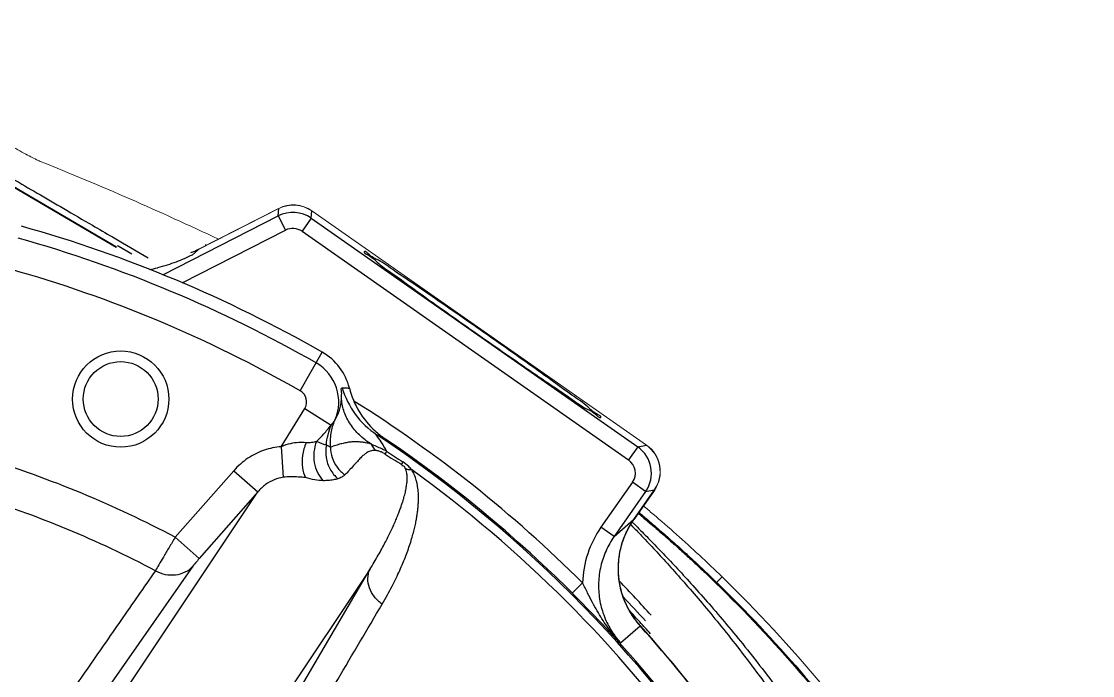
# Model space of a CAD drawing. Header units: millimetres. Extents: x 100 to 940, y 100 to 694.
# Drawn here: x 367.233 to 368.125, y 538.15 to 538.694 of the extents above; entities that cross this region are included whole.
import ezdxf

# ---------------------------------------------------------------- set-up
doc = ezdxf.new("R2010")
doc.units = ezdxf.units.MM
doc.layers.add('OUTLINE', color=6, linetype='Continuous', lineweight=9)

msp = doc.modelspace()

# ---------------------------------------------------------------- linework, layer by layer
at = {"color": 9, "linetype": 'Continuous'}
for p, q in [((366.99252, 538.69375), (367.31208, 538.50646)), ((367.44699, 538.53251), (367.44742, 538.53853)), ((367.44742, 538.53853), (367.44732, 538.53874)), ((367.35088, 538.48354), (367.44699, 538.53251)), ((367.44699, 538.53251), (367.45306, 538.52061)), ((367.47445, 538.53059), (367.46678, 538.51965)), ((367.47445, 538.53059), (367.47486, 538.53661)), ((367.47445, 538.53059), (367.74629, 538.34024)), ((367.47487, 538.53661), (367.47499, 538.5368)), ((367.36703, 538.47678), (367.45306, 538.52061)), ((367.30883, 538.51497), (367.31717, 538.5101)), ((367.46678, 538.51965), (367.73863, 538.3293)), ((367.31208, 538.50646), (367.31225, 538.50667)), ((367.31717, 538.5101), (367.33864, 538.49758)), ((367.38057, 538.50447), (367.37518, 538.49993)), ((367.38057, 538.50447), (367.38048, 538.50468)), ((367.38609, 538.50875), (367.38733, 538.50817)), ((367.46527, 538.38686), (367.48365, 538.41897)), ((367.44943, 538.3403), (367.46904, 538.372)), ((367.46904, 538.372), (367.49103, 538.35839)), ((367.44943, 538.3403), (367.45116, 538.31485)), ((367.53718, 538.33655), (367.53686, 538.33594)), ((367.74629, 538.34024), (367.73863, 538.3293)), ((367.74629, 538.34024), (367.75349, 538.34151)), ((367.75349, 538.34151), (367.75364, 538.34169)), ((367.40994, 538.32034), (367.36118, 538.2649)), ((367.40994, 538.32034), (367.42997, 538.30272)), ((367.74191, 538.3107), (367.7157, 538.27327)), ((367.75285, 538.30304), (367.74191, 538.3107)), ((367.29577, 538.10187), (367.42998, 538.30272)), ((367.42998, 538.30272), (367.38122, 538.24728)), ((367.75285, 538.30304), (367.72664, 538.26561)), ((367.75285, 538.30304), (367.76006, 538.30431)), ((367.76005, 538.30431), (367.76025, 538.30419)), ((367.72664, 538.26561), (367.74285, 538.27974)), ((367.74285, 538.27974), (367.74306, 538.27964)), ((367.72664, 538.26561), (367.7157, 538.27327)), ((367.74168, 538.27754), (367.7427, 538.27652)), ((367.36118, 538.2649), (367.38122, 538.24728)), ((367.37598, 538.24091), (367.29107, 538.1196)), ((367.5232, 538.23806), (367.39009, 538.03885)), ((367.41619, 538.05547), (367.5232, 538.23806)), ((367.70038, 538.22691), (367.69178, 538.21829)), ((367.81147, 538.22665), (367.81659, 538.23192)), ((367.73194, 538.17697), (367.7482, 538.19117)), ((367.7482, 538.19117), (367.74841, 538.19134))]:
    msp.add_line(p, q, dxfattribs=at)
at = {"color": 7, "linetype": 'Continuous'}
for p, q in [((366.99266, 538.69398), (367.31225, 538.50667)), ((367.31294, 538.50784), (367.31361, 538.50745)), ((367.31361, 538.50745), (367.32497, 538.50083)), ((367.76024, 538.30418), (367.74306, 538.27965))]:
    msp.add_line(p, q, dxfattribs=at)
at = {"color": 9, "linetype": 'Continuous'}
for points in [[(367.53686, 538.33594), (367.53671, 538.33566), (367.53656, 538.33539), (367.53642, 538.33512), (367.53629, 538.33487), (367.53617, 538.33463), (367.53606, 538.33441), (367.53595, 538.33419)], [(367.55059, 538.3278), (367.55048, 538.32751), (367.55038, 538.32723), (367.55028, 538.32696), (367.55019, 538.3267), (367.55011, 538.32645), (367.55003, 538.3262), (367.54995, 538.32597), (367.54989, 538.32574), (367.54983, 538.32552)]]:
    msp.add_lwpolyline(points, dxfattribs=at)
for radius in [0.04008, 0.03117]:
    msp.add_circle((367.31578, 538.37999), radius, dxfattribs=at)
for centre, radius, start, end in [((367.45912, 538.5087), 0.02672, 55.00525, 116.99475), ((367.45912, 538.5087), 0.01336, 55.00554, 116.99446), ((366.93405, 537.45842), 1.09637, 60.22289, 74.32149), ((366.93405, 537.45842), 1.06967, 60.22289, 74.32149), ((367.32859, 538.56042), 0.07335, 278.76911, 284.04556), ((367.45998, 538.37761), 0.03736, 336.05788, 60.22289), ((367.45998, 538.37761), 0.01066, 328.25, 60.22289), ((367.56851, 538.40942), 0.07116, 196.31185, 236.26592), ((367.46308, 538.3819), 0.03664, 327.9219, 356.68692), ((366.93405, 537.45842), 1.08528, 45.08048, 57.94827), ((366.42916, 535.94544), 2.64438, 65.26853, 65.42299), ((366.93405, 537.45842), 1.07206, 8.69647, 56.29203), ((366.93405, 537.45842), 1.0732, 8.20144, 55.91619), ((367.8423, 538.80953), 0.56551, 237.19874, 238.8563), ((368.26779, 539.44219), 1.32523, 236.54347, 237.23553), ((367.73096, 538.31836), 0.02672, 325.00873, 54.99127), ((366.93405, 537.45842), 0.9126, 62.09276, 72.90724), ((367.73097, 538.31836), 0.01336, 325.00168, 54.99832), ((366.93405, 537.45842), 1.06481, 35.87074, 54.12926), ((366.93405, 537.45842), 0.88031, 62.19737, 72.80266), ((367.16432, 537.57834), 0.91559, 50.19799, 50.50054), ((367.16354, 537.57859), 0.91677, 50.20846, 50.45745), ((367.78518, 538.22459), 0.08484, 144.98322, 178.43408), ((366.77401, 537.3368), 1.34733, 43.9338, 44.16873), ((366.83445, 537.35866), 1.29127, 45.09618, 45.30167), ((366.93366, 537.45811), 1.10863, 42.00536, 44.01164), ((366.93331, 537.45778), 1.10246, 41.98511, 43.41144), ((366.93405, 537.45842), 1.09533, 30.37379, 41.98787), ((366.3813, 536.82777), 1.90908, 44.96951, 45.31649)]:
    msp.add_arc(centre, radius, start, end, dxfattribs=at)
at = {"color": 7, "linetype": 'Continuous'}
for centre, radius, start, end in [((366.93405, 537.45842), 1.10667, 60.22289, 74.32149), ((367.34815, 538.56815), 0.07123, 291.53747, 296.99737), ((367.45998, 538.37761), 0.04765, 13.97829, 60.22289), ((367.57544, 538.40636), 0.07133, 193.98392, 227.93728), ((367.57548, 538.40639), 0.07138, 227.93296, 235.91631), ((366.93912, 537.46279), 1.09071, 42.12784, 42.79966), ((366.94563, 537.46868), 1.08193, 41.43066, 42.12787), ((366.93405, 537.45842), 1.0956, 30.37379, 41.98687)]:
    msp.add_arc(centre, radius, start, end, dxfattribs=at)
at = {"color": 9, "linetype": 'Continuous'}
for points, start_tangent, end_tangent in [([(367.00123, 538.69441), (367.00298, 538.69337), (367.00565, 538.6918), (367.00836, 538.69021), (367.01116, 538.68857), (367.01415, 538.68683), (367.01739, 538.68494), (367.02097, 538.68286), (367.02494, 538.68055), (367.02933, 538.67799), (367.03414, 538.67519), (367.03938, 538.67214), (367.04497, 538.66887), (367.05085, 538.66544), (367.05709, 538.66179), (367.06381, 538.65787), (367.07112, 538.65361), (367.07911, 538.64895), (367.0879, 538.64383), (367.09753, 538.63821), (367.10788, 538.63217), (367.11896, 538.62571), (367.1309, 538.61874), (367.14382, 538.61121), (367.15782, 538.60305), (367.17296, 538.59421), (367.18931, 538.58468), (367.20687, 538.57444), (367.22576, 538.56342), (367.24617, 538.55152), (367.26829, 538.53861), (367.2922, 538.52467), (367.30883, 538.51497)], (0.861457, -0.50783), (0.863807, -0.503824)), ([(367.37518, 538.49993), (367.3687, 538.49683), (367.36186, 538.49404), (367.35443, 538.49151), (367.34639, 538.48927)], (-0.888815, -0.458266), (-0.970171, -0.242424)), ([(367.49966, 538.37979), (367.49976, 538.38339), (367.49973, 538.38611), (367.50022, 538.38943)], (0.059001, 0.998258), (0.999811, -0.019427)), ([(367.50022, 538.38943), (367.50424, 538.38925), (367.50622, 538.38906)], (0.999501, -0.03158), (0.992825, -0.119578)), ([(367.52442, 538.34235), (367.51461, 538.35007), (367.50703, 538.35914), (367.50198, 538.36917), (367.49966, 538.37979)], (-0.84086, 0.541253), (-0.084698, 0.996407)), ([(367.49053, 538.33998), (367.49105, 538.35156), (367.49413, 538.36245)], (-0.065226, 0.99787), (0.383135, 0.923692)), ([(367.49103, 538.35839), (367.49413, 538.36245)], (0.747676, 0.664063), (0.441226, 0.897396)), ([(367.47888, 538.34466), (367.48487, 538.35094), (367.49103, 538.35839)], (0.718034, 0.696008), (0.61095, 0.791669)), ([(367.48701, 538.34162), (367.48842, 538.35028), (367.49103, 538.35839)], (0.090487, 0.995898), (0.379279, 0.925282)), ([(367.53719, 538.33654), (367.5342, 538.34177), (367.53171, 538.34573), (367.529, 538.35024)], (-0.46962, 0.882869), (0.862741, -0.505647)), ([(367.47013, 538.34368), (367.46397, 538.34379), (367.45715, 538.34284), (367.44943, 538.3403)], (-0.996844, 0.079388), (-0.917464, -0.397818)), ([(367.47013, 538.34368), (367.4672, 538.33303), (367.46707, 538.32278), (367.46978, 538.31468)], (-0.38021, -0.9249), (0.52369, -0.851909)), ([(367.47888, 538.34466), (367.47461, 538.34373), (367.47013, 538.34368)], (-0.947402, -0.320047), (-0.996675, 0.081475)), ([(367.47888, 538.34466), (367.47673, 538.33608), (367.477, 538.32712), (367.47966, 538.31879), (367.48441, 538.31202)], (-0.379477, -0.925201), (0.702614, -0.711571)), ([(367.48701, 538.34162), (367.48431, 538.34243), (367.4816, 538.34345), (367.47888, 538.34466)], (-0.966807, 0.255508), (-0.901601, 0.432568)), ([(367.52442, 538.34235), (367.52065, 538.34336), (367.51703, 538.34402), (367.51346, 538.34436), (367.50996, 538.34438), (367.50646, 538.34409), (367.50287, 538.34349), (367.49908, 538.34259), (367.49503, 538.34141), (367.49053, 538.33998)], (-0.955494, 0.29501), (-0.951734, -0.306924)), ([(367.53719, 538.33654), (367.53314, 538.33853), (367.52891, 538.34046), (367.52442, 538.34235)], (-0.893323, 0.449414), (-0.926959, 0.375162)), ([(367.52442, 538.34235), (367.52668, 538.33876), (367.52818, 538.33752)], (0.459409, -0.888225), (0.860756, -0.509018)), ([(367.44943, 538.3403), (367.43528, 538.33743), (367.42169, 538.33067), (367.40994, 538.32034)], (-0.997684, -0.068026), (-0.660208, -0.751083)), ([(367.48701, 538.34162), (367.48682, 538.33135), (367.49022, 538.32152), (367.4967, 538.31363)], (-0.198369, -0.980127), (0.765391, -0.643566)), ([(367.49053, 538.33998), (367.48701, 538.34162)], (-0.954573, 0.297977), (-0.867999, 0.496565)), ([(367.49053, 538.33998), (367.49185, 538.33125), (367.49599, 538.32325), (367.50247, 538.3169)], (-0.018766, -0.999824), (0.815799, -0.578336)), ([(367.52799, 538.33718), (367.5245, 538.33694), (367.52107, 538.33553), (367.51876, 538.33392), (367.51633, 538.33175), (367.51365, 538.32897), (367.51057, 538.32556), (367.50694, 538.32154), (367.50484, 538.3193), (367.50247, 538.3169)], (-0.995978, 0.089603), (-0.71178, -0.702402)), ([(367.53595, 538.33419), (367.53342, 538.33562), (367.53078, 538.33665), (367.52799, 538.33718)], (-0.841506, 0.540248), (-0.995975, 0.089632)), ([(367.5531, 538.32147), (367.55146, 538.32422), (367.55, 538.32441)], (-0.388747, 0.921344), (-0.988857, -0.148867)), ([(367.55798, 538.32128), (367.55536, 538.32403), (367.55059, 538.3278)], (-0.659079, 0.752074), (-0.840571, 0.541702)), ([(367.46977, 538.31468), (367.46373, 538.31508), (367.45759, 538.31527), (367.45116, 538.31485)], (-0.998235, 0.059386), (-0.991722, -0.128406)), ([(367.50247, 538.3169), (367.49989, 538.31497), (367.4967, 538.31363)], (-0.711736, -0.702447), (-0.957286, -0.289143)), ([(367.5232, 538.23806), (367.52692, 538.24423), (367.53023, 538.24993), (367.53318, 538.25523), (367.53584, 538.2602), (367.53826, 538.26494), (367.54051, 538.26953), (367.54262, 538.27404), (367.54454, 538.27838), (367.54621, 538.28239), (367.54766, 538.28607), (367.54891, 538.28944), (367.54997, 538.29252), (367.55087, 538.29534), (367.55163, 538.29793), (367.5528, 538.30251), (367.5536, 538.30652), (367.55411, 538.31025), (367.55432, 538.31393), (367.55414, 538.31734), (367.5531, 538.32147)], (0.524986, 0.851111), (-0.388804, 0.92132)), ([(367.53349, 538.20919), (367.53791, 538.21694), (367.54176, 538.22415), (367.54513, 538.2309), (367.54811, 538.23728), (367.55076, 538.24339), (367.55315, 538.24935), (367.55532, 538.25524), (367.55723, 538.26095), (367.55882, 538.26625), (367.56012, 538.27115), (367.56118, 538.27567), (367.56201, 538.27983), (367.56264, 538.28366), (367.56312, 538.28719), (367.56344, 538.29047), (367.56365, 538.29352), (367.56374, 538.2964), (367.56373, 538.29914), (367.5634, 538.30444), (367.56305, 538.3071), (367.56255, 538.30978), (367.56191, 538.3124), (367.56023, 538.31712), (367.55798, 538.32128)], (0.508512, 0.861055), (-0.547634, 0.836718)), ([(367.55798, 538.32128), (367.55459, 538.32125), (367.55327, 538.32176)], (-0.995554, -0.094192), (-0.859062, 0.511872)), ([(367.45116, 538.31485), (367.4437, 538.31284), (367.43641, 538.30872), (367.42998, 538.30272)], (-0.991543, -0.129778), (-0.648578, -0.761148)), ([(367.48441, 538.31202), (367.47747, 538.31274), (367.46977, 538.31468)], (-0.99995, 0.010028), (-0.954025, 0.299726)), ([(367.4967, 538.31363), (367.49285, 538.31271), (367.48875, 538.31217), (367.48441, 538.31202)], (-0.957263, -0.289218), (-0.999951, 0.009887)), ([(367.74285, 538.27974), (367.73523, 538.26575), (367.73089, 538.2504), (367.73007, 538.23446), (367.7328, 538.21877), (367.73895, 538.2041), (367.7482, 538.19117)], (-0.573327, -0.819327), (0.668984, -0.743277)), ([(367.75027, 538.28302), (367.75438, 538.27958), (367.76589, 538.26972), (367.77632, 538.26055), (367.78571, 538.25208), (367.79434, 538.24412), (367.80286, 538.2361), (367.81205, 538.22725)], (0.768383, -0.63999), (0.716503, -0.697584)), ([(367.75042, 538.28175), (367.75449, 538.27834), (367.76589, 538.26858), (367.77619, 538.25953), (367.78543, 538.2512), (367.79392, 538.24338), (367.80233, 538.23546), (367.81147, 538.22665)], (0.768272, -0.640124), (0.716503, -0.697584)), ([(367.74428, 538.27161), (367.75116, 538.26442), (367.76213, 538.25272), (367.77388, 538.23984), (367.78645, 538.22566), (367.79986, 538.21003), (367.81413, 538.19279), (367.82926, 538.17376), (367.84527, 538.15272), (367.86214, 538.12945), (367.87985, 538.10365), (367.89847, 538.07486), (367.91791, 538.04258), (367.93755, 538.00846), (367.95617, 537.97623), (367.97279, 537.94771), (367.98756, 537.9225), (368.00088, 537.89989), (368.01294, 537.87952), (368.0239, 537.86111), (368.03389, 537.84444), (368.043, 537.8293), (368.05132, 537.81555), (368.05893, 537.80304), (368.0659, 537.79166), (368.07227, 537.78133), (368.07808, 537.77194), (368.0834, 537.76343), (368.08823, 537.75574), (368.09262, 537.74882), (368.0966, 537.7426), (368.10021, 537.73702), (368.10347, 537.73201), (368.1064, 537.72756), (368.10901, 537.72366), (368.1113, 537.72029), (368.11331, 537.71738), (368.11508, 537.71486), (368.11815, 537.71063), (368.12189, 537.70593)], (0.693821, -0.720148), (0.66531, -0.746567)), ([(367.74599, 538.27326), (367.75635, 538.26282), (367.76748, 538.25132), (367.77941, 538.23866), (367.79216, 538.22472), (367.80577, 538.20936), (367.82024, 538.19242), (367.8356, 538.17371), (367.85185, 538.15303), (367.86898, 538.13015), (367.887, 538.10477), (367.90601, 538.07638), (367.9257, 538.04484), (367.94521, 538.01202), (367.96337, 537.98109), (367.97946, 537.9536), (367.99364, 537.92921), (368.00633, 537.90727), (368.01775, 537.88745), (368.02806, 537.8695), (368.0374, 537.85321), (368.04588, 537.83839), (368.05359, 537.82491), (368.06061, 537.81263), (368.06701, 537.80144), (368.07284, 537.79126), (368.07815, 537.782), (368.08299, 537.77359), (368.08739, 537.76598), (368.09138, 537.75911), (368.09499, 537.75293), (368.09825, 537.74738), (368.10121, 537.74239), (368.10386, 537.73794), (368.10622, 537.73401), (368.1083, 537.73059), (368.11011, 537.72764), (368.11171, 537.72509), (368.11445, 537.72083), (368.11779, 537.71598)], (0.708291, -0.70592), (0.598403, -0.801195)), ([(367.36118, 538.2649), (367.35601, 538.25635), (367.35129, 538.24846), (367.3474, 538.24188), (367.34465, 538.23711)], (-0.520341, -0.853958), (-0.493708, -0.869628)), ([(367.72664, 538.26561), (367.71992, 538.25375), (367.71555, 538.24077), (367.71373, 538.22719), (367.71454, 538.21354), (367.71794, 538.2003), (367.72382, 538.18795), (367.73194, 538.17697)], (-0.573676, -0.819082), (0.66911, -0.743163)), ([(367.38122, 538.24728), (367.37804, 538.24354), (367.37598, 538.24091)], (-0.660357, -0.750952), (-0.573272, -0.819365)), ([(367.34465, 538.23711), (367.31586, 538.19566), (367.28774, 538.15516), (367.26026, 538.11553)], (-0.570577, -0.821244), (-0.569735, -0.821829)), ([(367.34465, 538.23711), (367.35291, 538.23405), (367.36151, 538.23368), (367.36949, 538.23606), (367.37598, 538.24091)], (0.873847, -0.486201), (0.678329, 0.734758)), ([(367.53349, 538.20919), (367.52706, 538.2154), (367.52293, 538.22286), (367.5216, 538.23072), (367.5232, 538.23806)], (-0.810206, 0.586146), (0.408005, 0.91298)), ([(367.73194, 538.17697), (367.7282, 538.18114), (367.72436, 538.18584), (367.72046, 538.19112), (367.71652, 538.19701), (367.71257, 538.20353), (367.70861, 538.21068), (367.70459, 538.21846), (367.70038, 538.22691)], (-0.684439, 0.72907), (-0.44409, 0.895982)), ([(367.81147, 538.22665), (367.8814, 538.15238), (367.93859, 538.08061), (367.98493, 538.01278), (368.02258, 537.9491), (368.05337, 537.88921), (368.07845, 537.8333), (368.09879, 537.7813), (368.11535, 537.73273)], (0.716492, -0.697595), (0.302729, -0.953077)), ([(367.81205, 538.22725), (367.88203, 538.15292), (367.93926, 538.0811), (367.98563, 538.01323), (368.02331, 537.9495), (368.05412, 537.88957), (368.07921, 537.83362), (368.09957, 537.78158), (368.11614, 537.73298)], (0.716484, -0.697604), (0.302729, -0.953077)), ([(367.42582, 538.02714), (367.46061, 538.0859), (367.49645, 538.14651), (367.53349, 538.20919)], (0.50975, 0.860323), (0.508514, 0.861054))]:
    msp.add_spline(points, degree=3, dxfattribs=dict(at, start_tangent=start_tangent, end_tangent=end_tangent))
at = {"color": 7, "linetype": 'Continuous'}
for points, start_tangent, end_tangent in [([(367.51848, 538.5027), (367.52106, 538.50029), (367.5292, 538.494), (367.54245, 538.48422), (367.56003, 538.4715), (367.58092, 538.45658), (367.60391, 538.44034), (367.62765, 538.42372), (367.65077, 538.40768), (367.67193, 538.39315), (367.68989, 538.38098), (367.70362, 538.37188), (367.71231, 538.36637), (367.71546, 538.36478)], (-0.573576, -0.819152), (0.573576, 0.819152)), ([(367.71546, 538.36478), (367.71289, 538.36719), (367.70474, 538.37348), (367.69149, 538.38326), (367.67391, 538.39598), (367.65302, 538.41089), (367.63004, 538.42713), (367.6063, 538.44376), (367.58317, 538.4598), (367.56202, 538.47433), (367.54405, 538.4865), (367.53032, 538.4956), (367.52163, 538.50111), (367.51848, 538.5027)], (0.573576, 0.819152), (-0.573576, -0.819152)), ([(367.74841, 538.19134), (367.74122, 538.20081), (367.7357, 538.21139), (367.73203, 538.22274), (367.73032, 538.23455), (367.7306, 538.24648), (367.73287, 538.25819), (367.73707, 538.26935), (367.74306, 538.27965)], (-0.668808, 0.743435), (0.5734, 0.819276))]:
    msp.add_spline(points, degree=3, dxfattribs=dict(at, start_tangent=start_tangent, end_tangent=end_tangent))
at = {"layer": 'OUTLINE'}
for p, q in [((367.38048, 538.50468), (367.44731, 538.53873)), ((367.38057, 538.50447), (367.44742, 538.53853)), ((367.47486, 538.53661), (367.75349, 538.34151)), ((367.475, 538.5368), (367.75363, 538.3417)), ((367.76006, 538.30431), (367.74285, 538.27974))]:
    msp.add_line(p, q, dxfattribs=at)
for centre, radius, start, end in [((366.26621, 536.12435), 2.64296, 64.66671, 68.17656), ((367.45955, 538.51474), 0.02693, 54.98368, 117.01919), ((367.45954, 538.51473), 0.02671, 55.00262, 117.00158), ((367.73818, 538.31963), 0.02671, 324.99491, 55.01004), ((367.73819, 538.31963), 0.02693, 324.97211, 55.02955)]:
    msp.add_arc(centre, radius, start, end, dxfattribs=at)
for points, start_tangent, end_tangent in [([(367.24872, 538.5779), (367.2456, 538.5793), (367.24101, 538.58162), (367.23525, 538.58473), (367.22848, 538.58852), (367.22606, 538.58991)], (-0.92832, 0.371782), (-0.867112, 0.498113)), ([(367.81659, 538.23192), (367.79769, 538.2499), (367.75907, 538.28425), (367.75104, 538.29103)], (-0.716533, 0.697553), (-0.766292, 0.642492)), ([(368.12504, 537.72641), (368.12228, 537.73522), (368.07721, 537.85489), (368.02522, 537.95951), (367.96411, 538.0575), (367.89987, 538.14197), (367.81659, 538.23192)], (-0.295771, 0.955259), (-0.716529, 0.697557))]:
    msp.add_spline(points, degree=3, dxfattribs=dict(at, start_tangent=start_tangent, end_tangent=end_tangent))

doc.saveas('drawing.dxf')
